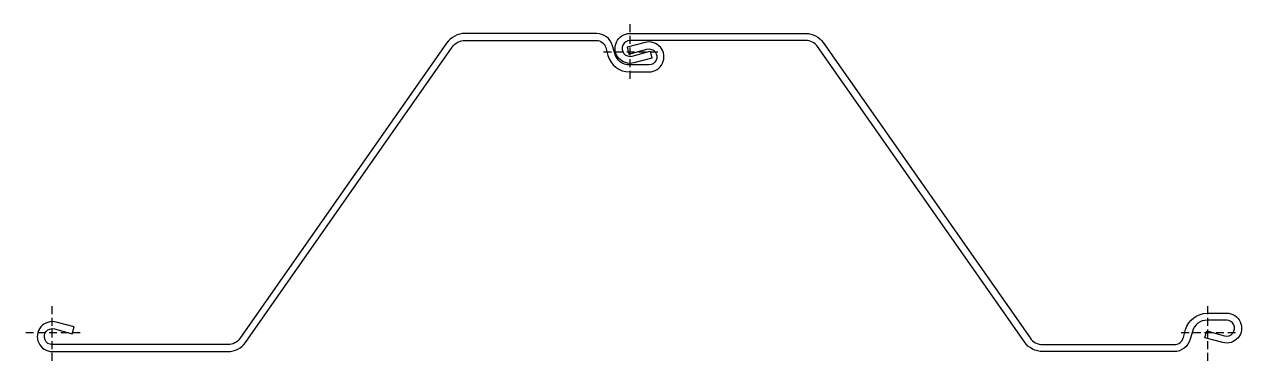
# Model space of a CAD drawing. Header units: millimetres. Extents: x -36 to 1532, y -36 to 397.
import ezdxf

# ---------------------------------------------------------------- set-up
doc = ezdxf.new("R2010")
doc.units = ezdxf.units.MM
doc.linetypes.add('DASHED', pattern=[0.75, 0.5, -0.25])
doc.layers.add('ref', color=251, linetype='Continuous', plot=False)

msp = doc.modelspace()

# ---------------------------------------------------------------- linework, layer by layer
for points in [[(0, -15.3, -1.140281), (2.7, 4.9), (25.8, -1.3), (28.2, 7.4), (5, 13.6, 1.140281), (0, -24.3), (226.4, -24.3, 0.244685), (248.9, -12.5), (515.2, 367.8, -0.244685), (531.6, 376.3), (700.8, 376.3, -0.337327), (712.8, 367.2), (715.6, 357.1, 0.337327), (743.5, 335.8), (768.5, 335.8, 1.140281), (763.5, 373.7), (740.3, 367.5), (742.7, 358.8), (765.8, 365, -1.140281), (768.5, 344.8), (743.5, 344.8, -0.337327), (724.3, 359.5), (721.5, 369.6, 0.337327), (700.8, 385.3), (531.6, 385.3, 0.244685), (507.9, 373), (241.5, -7.4, -0.244685), (226.4, -15.3)], [(1275.6, -24.3, -0.244685), (1251.9, -11.9), (985.5, 368.5, 0.244685), (970.4, 376.3), (744, 376.3, 1.140281), (746.7, 356.2), (769.8, 362.4), (772.2, 353.7), (749, 347.5, -1.140281), (744, 385.3), (970.4, 385.3, -0.244685), (992.9, 373.6), (1259.2, -6.7, 0.244685), (1275.6, -15.3), (1444.8, -15.3, 0.337327), (1456.8, -6.1), (1459.6, 4, -0.337327), (1487.5, 25.2), (1512.5, 25.2, -1.140281), (1507.5, -12.6), (1484.3, -6.4), (1486.7, 2.3), (1509.8, -3.9, 1.140281), (1512.5, 16.2), (1487.5, 16.2, 0.337327), (1468.3, 1.6), (1465.5, -8.5, -0.337327), (1444.8, -24.3)]]:
    msp.add_lwpolyline(points, format="xyb", close=True)
at = {"layer": 'ref', "linetype": 'DASHED', "ltscale": 20}
for p, q in [((744, 397.1), (744, 325.1)), ((780, 361.1), (708, 361.1)), ((0, -36), (0, 36)), ((1488, -36), (1488, 36)), ((36, 0), (-36, 0)), ((1524, 0), (1452, 0))]:
    msp.add_line(p, q, dxfattribs=at)

doc.saveas('drawing.dxf')
